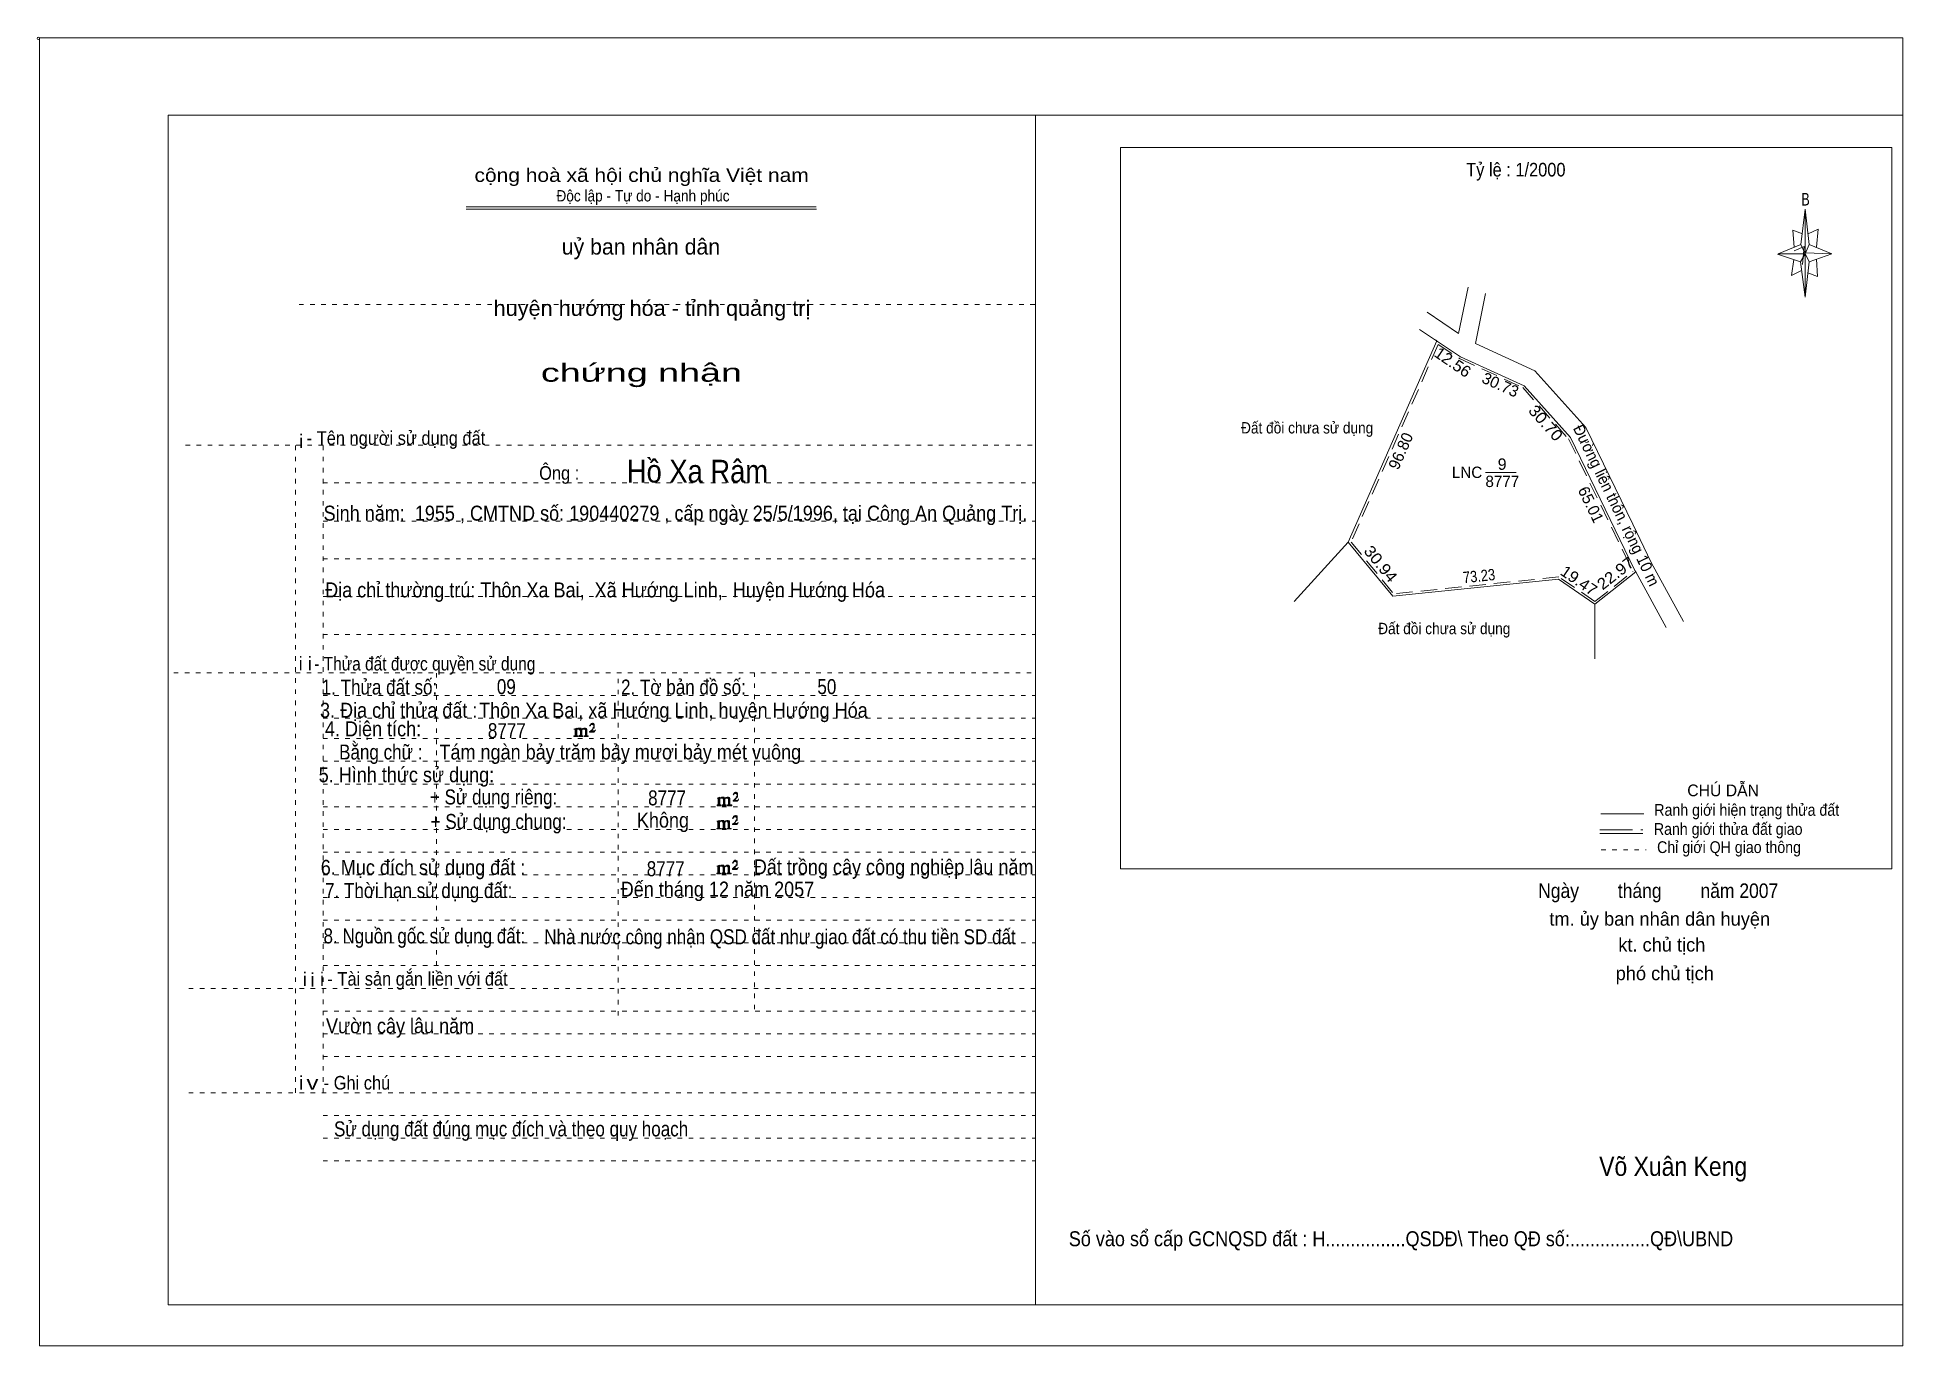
# Model space of a CAD drawing. Header units: centimetres. Extents: x -1.6 to 39.5, y -3.3 to 25.5.
import ezdxf
from ezdxf.enums import TextEntityAlignment as Align

# ---------------------------------------------------------------- set-up
doc = ezdxf.new("R2010")
doc.units = ezdxf.units.CM
doc.header["$LTSCALE"] = 0.12
for name, pattern in [('DOTTED', [1.5, 0.3, -1.2]), ('LONG_DASHED', [7.5, 6, -1.5]), ('MEDIUM_DASHED', [4.5, 3, -1.5])]:
    doc.linetypes.add(name, pattern=pattern)
for name, color, linetype, lineweight in [('1', 7, 'DOTTED', 13), ('10', 7, 'Continuous', 13), ('4', 7, 'Continuous', 13), ('5', 7, 'Continuous', 13), ('50', 7, 'Continuous', 13)]:
    doc.layers.add(name, color=color, linetype=linetype, lineweight=lineweight)

msp = doc.modelspace()

# ---------------------------------------------------------------- hatches: boundary and pattern name
at = {"layer": '50'}
for points in [[(10.27, 10.13), (10.27, 10.12), (10.27, 10.11), (10.25, 10.11), (10.24, 10.11), (10.24, 10.1), (10.33, 10.1), (10.33, 10.11), (10.32, 10.11), (10.31, 10.11), (10.31, 10.12), (10.31, 10.13), (10.31, 10.24), (10.31, 10.25), (10.32, 10.26), (10.34, 10.26), (10.35, 10.26), (10.36, 10.26), (10.37, 10.25), (10.39, 10.22), (10.39, 10.13), (10.37, 10.12), (10.37, 10.11), (10.36, 10.11), (10.35, 10.11), (10.35, 10.1), (10.44, 10.1), (10.44, 10.11), (10.43, 10.11), (10.42, 10.11), (10.42, 10.12), (10.42, 10.13), (10.42, 10.24), (10.44, 10.26), (10.45, 10.26), (10.46, 10.26), (10.49, 10.26), (10.49, 10.25), (10.5, 10.24), (10.5, 10.22), (10.5, 10.13), (10.5, 10.12), (10.49, 10.11), (10.49, 10.11), (10.47, 10.11), (10.47, 10.1), (10.56, 10.1), (10.56, 10.11), (10.55, 10.11), (10.54, 10.11), (10.53, 10.12), (10.53, 10.13), (10.53, 10.2), (10.53, 10.25), (10.53, 10.26), (10.52, 10.27), (10.5, 10.28), (10.47, 10.28), (10.46, 10.28), (10.44, 10.27), (10.41, 10.25), (10.41, 10.26), (10.4, 10.28), (10.39, 10.28), (10.37, 10.28), (10.35, 10.28), (10.34, 10.28), (10.32, 10.26), (10.31, 10.26), (10.31, 10.25), (10.31, 10.25), (10.31, 10.26), (10.31, 10.28), (10.24, 10.26), (10.24, 10.26), (10.25, 10.26), (10.27, 10.25), (10.27, 10.24), (10.27, 10.23)], [(10.69, 10.19), (10.72, 10.24), (10.72, 10.24), (10.71, 10.22), (10.69, 10.22), (10.68, 10.22), (10.63, 10.22), (10.66, 10.26), (10.67, 10.27), (10.69, 10.28), (10.69, 10.3), (10.69, 10.32), (10.69, 10.34), (10.69, 10.35), (10.69, 10.37), (10.68, 10.38), (10.67, 10.38), (10.66, 10.39), (10.65, 10.39), (10.63, 10.38), (10.63, 10.38), (10.62, 10.37), (10.61, 10.35), (10.59, 10.33), (10.61, 10.33), (10.61, 10.35), (10.62, 10.35), (10.63, 10.36), (10.65, 10.36), (10.66, 10.36), (10.67, 10.35), (10.68, 10.35), (10.68, 10.32), (10.68, 10.3), (10.66, 10.28), (10.66, 10.26), (10.65, 10.25), (10.59, 10.2), (10.59, 10.19)], [(13.42, 8.61), (13.42, 8.6), (13.42, 8.59), (13.41, 8.59), (13.4, 8.59), (13.4, 8.57), (13.48, 8.57), (13.48, 8.59), (13.47, 8.59), (13.46, 8.59), (13.46, 8.6), (13.46, 8.61), (13.46, 8.72), (13.46, 8.73), (13.47, 8.74), (13.5, 8.74), (13.51, 8.74), (13.52, 8.74), (13.53, 8.73), (13.54, 8.69), (13.54, 8.61), (13.53, 8.6), (13.53, 8.59), (13.52, 8.59), (13.51, 8.59), (13.51, 8.57), (13.6, 8.57), (13.6, 8.59), (13.58, 8.59), (13.57, 8.59), (13.57, 8.6), (13.57, 8.61), (13.57, 8.72), (13.6, 8.74), (13.61, 8.74), (13.62, 8.74), (13.64, 8.74), (13.64, 8.73), (13.65, 8.72), (13.65, 8.69), (13.65, 8.61), (13.65, 8.6), (13.64, 8.59), (13.64, 8.59), (13.63, 8.59), (13.63, 8.57), (13.72, 8.57), (13.72, 8.59), (13.7, 8.59), (13.69, 8.59), (13.68, 8.6), (13.68, 8.61), (13.68, 8.68), (13.68, 8.73), (13.68, 8.74), (13.67, 8.75), (13.65, 8.76), (13.63, 8.76), (13.62, 8.76), (13.6, 8.75), (13.56, 8.73), (13.56, 8.74), (13.55, 8.76), (13.54, 8.76), (13.53, 8.76), (13.51, 8.76), (13.5, 8.76), (13.47, 8.74), (13.46, 8.74), (13.46, 8.73), (13.46, 8.73), (13.46, 8.74), (13.46, 8.76), (13.4, 8.74), (13.4, 8.74), (13.41, 8.74), (13.42, 8.73), (13.42, 8.72), (13.42, 8.71)], [(13.85, 8.67), (13.87, 8.72), (13.87, 8.72), (13.86, 8.69), (13.85, 8.69), (13.84, 8.69), (13.78, 8.69), (13.82, 8.74), (13.83, 8.75), (13.85, 8.76), (13.85, 8.78), (13.85, 8.79), (13.85, 8.82), (13.85, 8.83), (13.85, 8.85), (13.84, 8.86), (13.83, 8.86), (13.82, 8.87), (13.8, 8.87), (13.78, 8.86), (13.78, 8.86), (13.77, 8.85), (13.76, 8.83), (13.75, 8.81), (13.76, 8.81), (13.76, 8.83), (13.77, 8.83), (13.78, 8.84), (13.8, 8.84), (13.82, 8.84), (13.83, 8.83), (13.84, 8.83), (13.84, 8.79), (13.84, 8.78), (13.82, 8.76), (13.82, 8.74), (13.8, 8.73), (13.75, 8.68), (13.75, 8.67)], [(13.41, 8.09), (13.41, 8.08), (13.41, 8.07), (13.4, 8.07), (13.39, 8.07), (13.39, 8.06), (13.48, 8.06), (13.48, 8.07), (13.47, 8.07), (13.45, 8.07), (13.45, 8.08), (13.45, 8.09), (13.45, 8.2), (13.45, 8.21), (13.47, 8.23), (13.49, 8.23), (13.5, 8.23), (13.51, 8.23), (13.52, 8.21), (13.53, 8.18), (13.53, 8.09), (13.52, 8.08), (13.52, 8.07), (13.51, 8.07), (13.5, 8.07), (13.5, 8.06), (13.59, 8.06), (13.59, 8.07), (13.58, 8.07), (13.57, 8.07), (13.57, 8.08), (13.57, 8.09), (13.57, 8.2), (13.59, 8.23), (13.6, 8.23), (13.61, 8.23), (13.63, 8.23), (13.63, 8.21), (13.64, 8.2), (13.64, 8.18), (13.64, 8.09), (13.64, 8.08), (13.63, 8.07), (13.63, 8.07), (13.62, 8.07), (13.62, 8.06), (13.71, 8.06), (13.71, 8.07), (13.7, 8.07), (13.69, 8.07), (13.67, 8.08), (13.67, 8.09), (13.67, 8.17), (13.67, 8.21), (13.67, 8.23), (13.66, 8.24), (13.64, 8.25), (13.62, 8.25), (13.61, 8.25), (13.59, 8.24), (13.55, 8.21), (13.55, 8.23), (13.54, 8.25), (13.53, 8.25), (13.52, 8.25), (13.5, 8.25), (13.49, 8.25), (13.47, 8.23), (13.45, 8.23), (13.45, 8.21), (13.45, 8.21), (13.45, 8.23), (13.45, 8.25), (13.39, 8.23), (13.39, 8.23), (13.4, 8.23), (13.41, 8.21), (13.41, 8.2), (13.41, 8.19)], [(13.84, 8.16), (13.86, 8.2), (13.86, 8.2), (13.85, 8.18), (13.84, 8.18), (13.83, 8.18), (13.77, 8.18), (13.81, 8.23), (13.82, 8.24), (13.84, 8.25), (13.84, 8.27), (13.84, 8.28), (13.84, 8.3), (13.84, 8.31), (13.84, 8.34), (13.83, 8.35), (13.82, 8.35), (13.81, 8.36), (13.8, 8.36), (13.77, 8.35), (13.77, 8.35), (13.76, 8.34), (13.75, 8.31), (13.74, 8.29), (13.75, 8.29), (13.75, 8.31), (13.76, 8.31), (13.77, 8.33), (13.8, 8.33), (13.81, 8.33), (13.82, 8.31), (13.83, 8.31), (13.83, 8.28), (13.83, 8.27), (13.81, 8.25), (13.81, 8.23), (13.8, 8.21), (13.74, 8.17), (13.74, 8.16)], [(13.41, 7.11), (13.41, 7.1), (13.41, 7.09), (13.4, 7.09), (13.39, 7.09), (13.39, 7.07), (13.47, 7.07), (13.47, 7.09), (13.46, 7.09), (13.45, 7.09), (13.45, 7.1), (13.45, 7.11), (13.45, 7.22), (13.45, 7.23), (13.46, 7.24), (13.49, 7.24), (13.5, 7.24), (13.51, 7.24), (13.52, 7.23), (13.53, 7.19), (13.53, 7.11), (13.52, 7.1), (13.52, 7.09), (13.51, 7.09), (13.5, 7.09), (13.5, 7.07), (13.59, 7.07), (13.59, 7.09), (13.57, 7.09), (13.56, 7.09), (13.56, 7.1), (13.56, 7.11), (13.56, 7.22), (13.59, 7.24), (13.6, 7.24), (13.61, 7.24), (13.63, 7.24), (13.63, 7.23), (13.64, 7.22), (13.64, 7.19), (13.64, 7.11), (13.64, 7.1), (13.63, 7.09), (13.63, 7.09), (13.62, 7.09), (13.62, 7.07), (13.71, 7.07), (13.71, 7.09), (13.69, 7.09), (13.68, 7.09), (13.67, 7.1), (13.67, 7.11), (13.67, 7.18), (13.67, 7.23), (13.67, 7.24), (13.66, 7.25), (13.64, 7.26), (13.62, 7.26), (13.61, 7.26), (13.59, 7.25), (13.55, 7.23), (13.55, 7.24), (13.54, 7.26), (13.53, 7.26), (13.52, 7.26), (13.5, 7.26), (13.49, 7.26), (13.46, 7.24), (13.45, 7.24), (13.45, 7.23), (13.45, 7.23), (13.45, 7.24), (13.45, 7.26), (13.39, 7.24), (13.39, 7.24), (13.4, 7.24), (13.41, 7.23), (13.41, 7.22), (13.41, 7.21)], [(13.84, 7.17), (13.86, 7.22), (13.86, 7.22), (13.85, 7.19), (13.84, 7.19), (13.83, 7.19), (13.77, 7.19), (13.81, 7.24), (13.82, 7.25), (13.84, 7.26), (13.84, 7.28), (13.84, 7.29), (13.84, 7.32), (13.84, 7.33), (13.84, 7.35), (13.83, 7.36), (13.82, 7.36), (13.81, 7.37), (13.79, 7.37), (13.77, 7.36), (13.77, 7.36), (13.76, 7.35), (13.75, 7.33), (13.74, 7.31), (13.75, 7.31), (13.75, 7.33), (13.76, 7.33), (13.77, 7.34), (13.79, 7.34), (13.81, 7.34), (13.82, 7.33), (13.83, 7.33), (13.83, 7.29), (13.83, 7.28), (13.81, 7.26), (13.81, 7.24), (13.79, 7.23), (13.74, 7.18), (13.74, 7.17)]]:
    msp.add_hatch(color=256, dxfattribs=at).paths.add_polyline_path(points)

# ---------------------------------------------------------------- linework, layer by layer
at = {"layer": '1', "linetype": 'Continuous'}
for p, q in [((1.31, -2.42), (1.31, 23.78)), ((1.31, 23.78), (39.51, 23.78)), ((20.41, -2.42), (20.41, 23.78)), ((39.51, -2.42), (39.51, 23.78)), ((7.87, 21.76), (15.58, 21.76)), ((7.87, 21.71), (15.59, 21.71)), ((37.26, 20.55), (36.75, 20.72)), ((1.31, -2.42), (39.51, -2.42))]:
    msp.add_line(p, q, dxfattribs=at)
at = {"layer": '1'}
for p, q in [((4.19, 19.61), (20.41, 19.61)), ((1.69, 16.51), (20.41, 16.51)), ((4.11, 2.25), (4.11, 16.51)), ((4.72, 2.25), (4.72, 16.51)), ((4.72, 15.68), (20.41, 15.68)), ((4.72, 14.84), (20.41, 14.84)), ((4.72, 14.01), (20.41, 14.01)), ((4.72, 13.18), (20.41, 13.18)), ((4.72, 12.34), (20.41, 12.34)), ((1.43, 11.5), (20.41, 11.5)), ((7.22, 5.05), (7.22, 11.5)), ((11.22, 3.95), (11.22, 11.5)), ((14.22, 4.09), (14.22, 11.5)), ((4.72, 11), (20.41, 11)), ((4.72, 10.5), (20.41, 10.5)), ((4.72, 10.05), (20.41, 10.05)), ((4.72, 9.55), (20.41, 9.55)), ((4.72, 9.05), (20.41, 9.05)), ((4.72, 8.55), (20.41, 8.55)), ((4.72, 8.05), (20.41, 8.05)), ((4.72, 7.55), (20.41, 7.55)), ((4.72, 7.05), (20.41, 7.05)), ((4.72, 6.55), (20.41, 6.55)), ((4.72, 6.05), (20.41, 6.05)), ((4.72, 5.55), (20.41, 5.55)), ((4.72, 5.05), (20.41, 5.05)), ((1.76, 4.55), (20.41, 4.55)), ((4.72, 4.05), (20.41, 4.05)), ((4.72, 3.55), (20.41, 3.55)), ((4.72, 3.05), (20.41, 3.05)), ((1.76, 2.25), (20.41, 2.25)), ((4.72, 1.75), (20.41, 1.75)), ((4.72, 1.25), (20.41, 1.25)), ((4.72, 0.75), (20.41, 0.75))]:
    msp.add_line(p, q, dxfattribs=at)
at = {"layer": '1', "linetype": 'Continuous'}
msp.add_lwpolyline([(-1.53, -3.32), (39.51, -3.32), (39.51, 25.48), (-1.53, 25.48)], close=True, dxfattribs=at)
msp.add_lwpolyline([(37.27, 20.35), (37.06, 20.25), (37.11, 20.6)], dxfattribs=at)
at = {"layer": '10'}
for p, q in [((29.94, 19.99), (29.73, 18.97)), ((29.04, 19.44), (29.73, 18.97)), ((29.25, 18.81), (29.22, 18.83)), ((33.57, 14.77), (32.53, 16.9)), ((30.32, 15.91), (31, 15.91)), ((27.3, 14.38), (26.11, 13.07)), ((32.73, 13.01), (33.63, 13.72)), ((33.63, 13.72), (33.61, 13.75)), ((34.3, 12.5), (33.63, 13.72)), ((32.73, 13.01), (32.73, 11.81))]:
    msp.add_line(p, q, dxfattribs=at)
at = {"layer": '10', "linetype": 'MEDIUM_DASHED'}
for p, q in [((29.28, 18.73), (27.36, 14.38)), ((27.36, 14.38), (28.3, 13.24)), ((32.73, 13.07), (33.57, 13.73))]:
    msp.add_line(p, q, dxfattribs=at)
at = {"layer": '10'}
for points in [[(30.32, 19.85), (30.1, 18.75), (31.41, 18.15), (32.53, 16.9)], [(28.87, 19.06), (29.77, 18.46), (31.17, 17.82), (32.19, 16.68), (33.61, 13.75)], [(29.25, 18.81), (27.3, 14.38), (28.28, 13.19)], [(33.57, 14.77), (33.97, 13.93), (34.68, 12.63)], [(32.73, 13.01), (31.93, 13.56), (28.28, 13.19)]]:
    msp.add_lwpolyline(points, dxfattribs=at)
at = {"layer": '10', "linetype": 'MEDIUM_DASHED'}
for points in [[(29.28, 18.73), (29.75, 18.42), (31.14, 17.78), (32.15, 16.65), (33.57, 13.73)], [(32.73, 13.07), (31.94, 13.61), (28.3, 13.24)]]:
    msp.add_lwpolyline(points, dxfattribs=at)
at = {"layer": '4'}
for p, q in [((32.86, 8.39), (33.81, 8.39)), ((32.84, 7.96), (33.79, 7.96))]:
    msp.add_line(p, q, dxfattribs=at)
at = {"layer": '4', "linetype": 'LONG_DASHED'}
msp.add_line((32.84, 8.04), (33.79, 8.04), dxfattribs=at)
at = {"layer": '4', "linetype": 'DOTTED'}
msp.add_line((32.87, 7.6), (33.86, 7.6), dxfattribs=at)
at = {"layer": '4'}
msp.add_lwpolyline([(22.28, 23.07), (39.27, 23.07), (39.27, 7.18), (22.28, 7.18)], close=True, dxfattribs=at)
msp.add_circle((-1.55, 25.47), 0.025, dxfattribs=at)
at = {"layer": '5'}
for p, q in [((37.27, 20.93), (37.36, 21.71)), ((37.45, 20.55), (37.36, 19.77)), ((37.45, 20.93), (37.95, 20.73)), ((37.61, 20.61), (37.63, 20.23)), ((37.63, 20.23), (37.42, 20.31))]:
    msp.add_line(p, q, dxfattribs=at)
for points in [[(37.36, 21.71), (37.45, 20.93), (37.36, 20.73)], [(37.36, 20.73), (36.77, 20.73), (37.27, 20.93), (37.45, 20.55), (37.95, 20.73), (37.36, 20.75)], [(37.36, 20.73), (37.36, 19.77), (37.26, 20.55)]]:
    msp.add_lwpolyline(points, close=True, dxfattribs=at)
for points in [[(37.3, 21.17), (37.09, 21.25), (37.12, 20.87)], [(37.43, 21.17), (37.65, 21.27), (37.61, 20.87)], [(37.36, 20.73), (37.27, 20.93), (36.77, 20.73)], [(37.12, 20.79), (37.34, 20.89), (37.3, 20.49)], [(37.36, 20.73), (37.45, 20.55), (37.95, 20.73)]]:
    msp.add_lwpolyline(points, dxfattribs=at)
at = {"layer": '50'}
for points in [[(10.27, 10.13), (10.27, 10.12), (10.27, 10.11), (10.25, 10.11), (10.24, 10.11), (10.24, 10.1), (10.33, 10.1), (10.33, 10.11), (10.32, 10.11), (10.31, 10.11), (10.31, 10.12), (10.31, 10.13), (10.31, 10.24), (10.31, 10.25), (10.32, 10.26), (10.34, 10.26), (10.35, 10.26), (10.36, 10.26), (10.37, 10.25), (10.39, 10.22), (10.39, 10.13), (10.37, 10.12), (10.37, 10.11), (10.36, 10.11), (10.35, 10.11), (10.35, 10.1), (10.44, 10.1), (10.44, 10.11), (10.43, 10.11), (10.42, 10.11), (10.42, 10.12), (10.42, 10.13), (10.42, 10.24), (10.44, 10.26), (10.45, 10.26), (10.46, 10.26), (10.49, 10.26), (10.49, 10.25), (10.5, 10.24), (10.5, 10.22), (10.5, 10.13), (10.5, 10.12), (10.49, 10.11), (10.49, 10.11), (10.47, 10.11), (10.47, 10.1), (10.56, 10.1), (10.56, 10.11), (10.55, 10.11), (10.54, 10.11), (10.53, 10.12), (10.53, 10.13), (10.53, 10.2), (10.53, 10.25), (10.53, 10.26), (10.52, 10.27), (10.5, 10.28), (10.47, 10.28), (10.46, 10.28), (10.44, 10.27), (10.41, 10.25), (10.41, 10.26), (10.4, 10.28), (10.39, 10.28), (10.37, 10.28), (10.35, 10.28), (10.34, 10.28), (10.32, 10.26), (10.31, 10.26), (10.31, 10.25), (10.31, 10.25), (10.31, 10.26), (10.31, 10.28), (10.24, 10.26), (10.24, 10.26), (10.25, 10.26), (10.27, 10.25), (10.27, 10.24), (10.27, 10.23)], [(10.69, 10.19), (10.72, 10.24), (10.72, 10.24), (10.71, 10.22), (10.69, 10.22), (10.68, 10.22), (10.63, 10.22), (10.66, 10.26), (10.67, 10.27), (10.69, 10.28), (10.69, 10.3), (10.69, 10.32), (10.69, 10.34), (10.69, 10.35), (10.69, 10.37), (10.68, 10.38), (10.67, 10.38), (10.66, 10.39), (10.65, 10.39), (10.63, 10.38), (10.63, 10.38), (10.62, 10.37), (10.61, 10.35), (10.59, 10.33), (10.61, 10.33), (10.61, 10.35), (10.62, 10.35), (10.63, 10.36), (10.65, 10.36), (10.66, 10.36), (10.67, 10.35), (10.68, 10.35), (10.68, 10.32), (10.68, 10.3), (10.66, 10.28), (10.66, 10.26), (10.65, 10.25), (10.59, 10.2), (10.59, 10.19)], [(13.42, 8.61), (13.42, 8.6), (13.42, 8.59), (13.41, 8.59), (13.4, 8.59), (13.4, 8.57), (13.48, 8.57), (13.48, 8.59), (13.47, 8.59), (13.46, 8.59), (13.46, 8.6), (13.46, 8.61), (13.46, 8.72), (13.46, 8.73), (13.47, 8.74), (13.5, 8.74), (13.51, 8.74), (13.52, 8.74), (13.53, 8.73), (13.54, 8.69), (13.54, 8.61), (13.53, 8.6), (13.53, 8.59), (13.52, 8.59), (13.51, 8.59), (13.51, 8.57), (13.6, 8.57), (13.6, 8.59), (13.58, 8.59), (13.57, 8.59), (13.57, 8.6), (13.57, 8.61), (13.57, 8.72), (13.6, 8.74), (13.61, 8.74), (13.62, 8.74), (13.64, 8.74), (13.64, 8.73), (13.65, 8.72), (13.65, 8.69), (13.65, 8.61), (13.65, 8.6), (13.64, 8.59), (13.64, 8.59), (13.63, 8.59), (13.63, 8.57), (13.72, 8.57), (13.72, 8.59), (13.7, 8.59), (13.69, 8.59), (13.68, 8.6), (13.68, 8.61), (13.68, 8.68), (13.68, 8.73), (13.68, 8.74), (13.67, 8.75), (13.65, 8.76), (13.63, 8.76), (13.62, 8.76), (13.6, 8.75), (13.56, 8.73), (13.56, 8.74), (13.55, 8.76), (13.54, 8.76), (13.53, 8.76), (13.51, 8.76), (13.5, 8.76), (13.47, 8.74), (13.46, 8.74), (13.46, 8.73), (13.46, 8.73), (13.46, 8.74), (13.46, 8.76), (13.4, 8.74), (13.4, 8.74), (13.41, 8.74), (13.42, 8.73), (13.42, 8.72), (13.42, 8.71)], [(13.85, 8.67), (13.87, 8.72), (13.87, 8.72), (13.86, 8.69), (13.85, 8.69), (13.84, 8.69), (13.78, 8.69), (13.82, 8.74), (13.83, 8.75), (13.85, 8.76), (13.85, 8.78), (13.85, 8.79), (13.85, 8.82), (13.85, 8.83), (13.85, 8.85), (13.84, 8.86), (13.83, 8.86), (13.82, 8.87), (13.8, 8.87), (13.78, 8.86), (13.78, 8.86), (13.77, 8.85), (13.76, 8.83), (13.75, 8.81), (13.76, 8.81), (13.76, 8.83), (13.77, 8.83), (13.78, 8.84), (13.8, 8.84), (13.82, 8.84), (13.83, 8.83), (13.84, 8.83), (13.84, 8.79), (13.84, 8.78), (13.82, 8.76), (13.82, 8.74), (13.8, 8.73), (13.75, 8.68), (13.75, 8.67)], [(13.41, 8.09), (13.41, 8.08), (13.41, 8.07), (13.4, 8.07), (13.39, 8.07), (13.39, 8.06), (13.48, 8.06), (13.48, 8.07), (13.47, 8.07), (13.45, 8.07), (13.45, 8.08), (13.45, 8.09), (13.45, 8.2), (13.45, 8.21), (13.47, 8.23), (13.49, 8.23), (13.5, 8.23), (13.51, 8.23), (13.52, 8.21), (13.53, 8.18), (13.53, 8.09), (13.52, 8.08), (13.52, 8.07), (13.51, 8.07), (13.5, 8.07), (13.5, 8.06), (13.59, 8.06), (13.59, 8.07), (13.58, 8.07), (13.57, 8.07), (13.57, 8.08), (13.57, 8.09), (13.57, 8.2), (13.59, 8.23), (13.6, 8.23), (13.61, 8.23), (13.63, 8.23), (13.63, 8.21), (13.64, 8.2), (13.64, 8.18), (13.64, 8.09), (13.64, 8.08), (13.63, 8.07), (13.63, 8.07), (13.62, 8.07), (13.62, 8.06), (13.71, 8.06), (13.71, 8.07), (13.7, 8.07), (13.69, 8.07), (13.67, 8.08), (13.67, 8.09), (13.67, 8.17), (13.67, 8.21), (13.67, 8.23), (13.66, 8.24), (13.64, 8.25), (13.62, 8.25), (13.61, 8.25), (13.59, 8.24), (13.55, 8.21), (13.55, 8.23), (13.54, 8.25), (13.53, 8.25), (13.52, 8.25), (13.5, 8.25), (13.49, 8.25), (13.47, 8.23), (13.45, 8.23), (13.45, 8.21), (13.45, 8.21), (13.45, 8.23), (13.45, 8.25), (13.39, 8.23), (13.39, 8.23), (13.4, 8.23), (13.41, 8.21), (13.41, 8.2), (13.41, 8.19)], [(13.84, 8.16), (13.86, 8.2), (13.86, 8.2), (13.85, 8.18), (13.84, 8.18), (13.83, 8.18), (13.77, 8.18), (13.81, 8.23), (13.82, 8.24), (13.84, 8.25), (13.84, 8.27), (13.84, 8.28), (13.84, 8.3), (13.84, 8.31), (13.84, 8.34), (13.83, 8.35), (13.82, 8.35), (13.81, 8.36), (13.8, 8.36), (13.77, 8.35), (13.77, 8.35), (13.76, 8.34), (13.75, 8.31), (13.74, 8.29), (13.75, 8.29), (13.75, 8.31), (13.76, 8.31), (13.77, 8.33), (13.8, 8.33), (13.81, 8.33), (13.82, 8.31), (13.83, 8.31), (13.83, 8.28), (13.83, 8.27), (13.81, 8.25), (13.81, 8.23), (13.8, 8.21), (13.74, 8.17), (13.74, 8.16)], [(13.41, 7.11), (13.41, 7.1), (13.41, 7.09), (13.4, 7.09), (13.39, 7.09), (13.39, 7.07), (13.47, 7.07), (13.47, 7.09), (13.46, 7.09), (13.45, 7.09), (13.45, 7.1), (13.45, 7.11), (13.45, 7.22), (13.45, 7.23), (13.46, 7.24), (13.49, 7.24), (13.5, 7.24), (13.51, 7.24), (13.52, 7.23), (13.53, 7.19), (13.53, 7.11), (13.52, 7.1), (13.52, 7.09), (13.51, 7.09), (13.5, 7.09), (13.5, 7.07), (13.59, 7.07), (13.59, 7.09), (13.57, 7.09), (13.56, 7.09), (13.56, 7.1), (13.56, 7.11), (13.56, 7.22), (13.59, 7.24), (13.6, 7.24), (13.61, 7.24), (13.63, 7.24), (13.63, 7.23), (13.64, 7.22), (13.64, 7.19), (13.64, 7.11), (13.64, 7.1), (13.63, 7.09), (13.63, 7.09), (13.62, 7.09), (13.62, 7.07), (13.71, 7.07), (13.71, 7.09), (13.69, 7.09), (13.68, 7.09), (13.67, 7.1), (13.67, 7.11), (13.67, 7.18), (13.67, 7.23), (13.67, 7.24), (13.66, 7.25), (13.64, 7.26), (13.62, 7.26), (13.61, 7.26), (13.59, 7.25), (13.55, 7.23), (13.55, 7.24), (13.54, 7.26), (13.53, 7.26), (13.52, 7.26), (13.5, 7.26), (13.49, 7.26), (13.46, 7.24), (13.45, 7.24), (13.45, 7.23), (13.45, 7.23), (13.45, 7.24), (13.45, 7.26), (13.39, 7.24), (13.39, 7.24), (13.4, 7.24), (13.41, 7.23), (13.41, 7.22), (13.41, 7.21)], [(13.84, 7.17), (13.86, 7.22), (13.86, 7.22), (13.85, 7.19), (13.84, 7.19), (13.83, 7.19), (13.77, 7.19), (13.81, 7.24), (13.82, 7.25), (13.84, 7.26), (13.84, 7.28), (13.84, 7.29), (13.84, 7.32), (13.84, 7.33), (13.84, 7.35), (13.83, 7.36), (13.82, 7.36), (13.81, 7.37), (13.79, 7.37), (13.77, 7.36), (13.77, 7.36), (13.76, 7.35), (13.75, 7.33), (13.74, 7.31), (13.75, 7.31), (13.75, 7.33), (13.76, 7.33), (13.77, 7.34), (13.79, 7.34), (13.81, 7.34), (13.82, 7.33), (13.83, 7.33), (13.83, 7.29), (13.83, 7.28), (13.81, 7.26), (13.81, 7.24), (13.79, 7.23), (13.74, 7.18), (13.74, 7.17)]]:
    msp.add_lwpolyline(points, close=True, dxfattribs=at)

# ---------------------------------------------------------------- texts
at = {"layer": '1'}
for s, height, width, p in [('cộng hoà xã hội chủ nghĩa Việt nam', 0.3, 1.15, (11.735, 22.31)), ('Độc lập - Tự do - Hạnh phúc', 0.25, 0.9, (11.765, 21.88)), ('chứng nhận', 0.4, 1.55, (11.73, 17.91)), ('- Tên người sử dụng đất', 0.3, 0.9, (6.325, 16.52)), ('- Thửa đất được quyền sử dụng', 0.3, 0.85, (6.96, 11.55)), ('- Tài sản gắn liền với đất ', 0.3, 0.9, (6.85, 4.61)), ('v', 0.3, 1.3, (4.485, 2.32)), ('- Ghi chú', 0.3, 0.9, (5.465, 2.32))]:
    msp.add_text(s, height=height, dxfattribs=dict(at, width=width)).set_placement(p, align=Align.CENTER)
for s, height, p in [('uỷ ban nhân dân', 0.35, (11.72, 20.71)), ('i', 0.3, (4.235, 16.45)), ('i', 0.3, (4.225, 11.55)), ('i', 0.3, (4.425, 11.55)), ('i', 0.3, (4.315, 4.6)), ('i', 0.3, (4.485, 4.59)), ('i', 0.3, (4.695, 4.6)), ('i', 0.3, (4.235, 2.32))]:
    msp.add_text(s, height=height, dxfattribs=at).set_placement(p, align=Align.CENTER)
at = {"layer": '10', "width": 0.9}
for s, height, p in [('Tỷ lệ : 1/2000', 0.3, (30.99, 22.43)), ('Đất đồi chưa sử dụng ', 0.25, (26.435, 16.77)), ('Hồ Xa Râm', 0.5, (12.965, 15.69)), ('Đất đồi chưa sử dụng ', 0.25, (29.455, 12.35)), ('Võ Xuân Keng', 0.42, (34.455, 0.42))]:
    msp.add_text(s, height=height, dxfattribs=at).set_placement(p, align=Align.CENTER)
at = {"layer": '10'}
for s, rotation, width, p in [('12.56', 325.475, 1.05, (29.529, 18.236)), ('30.70', 311.765, 1.1, (31.554, 16.918)), ('Đường liên thôn, rộng 10 m ', 295.857, 0.95, (33.111, 15.095)), ('30.94', 309.334, 1.1, (27.916, 13.819)), ('22.97', 38.033, 1.1, (33.263, 13.594)), ('73.23', 5.925, 0.85, (30.192, 13.508)), ('19.47', 325.485, 1.05, (32.309, 13.426))]:
    msp.add_text(s, height=0.25, rotation=rotation, dxfattribs=dict(at, width=width)).set_placement(p, align=Align.CENTER)
for s, rotation, p in [('30.73', 335.712, (30.599, 17.729)), ('96.80', 66.229, (28.569, 16.335)), ('65.01', 295.875, (32.53, 15.15))]:
    msp.add_text(s, height=0.25, rotation=rotation, dxfattribs=at).set_placement(p, align=Align.CENTER)
msp.add_text('LNC', height=0.25, dxfattribs=at).set_placement((30.25, 15.79), align=Align.RIGHT)
at = {"layer": '10', "width": 1.05}
msp.add_text('9', height=0.25, dxfattribs=at).set_placement((30.59, 15.97))
at = {"layer": '10'}
msp.add_text('8777', height=0.25, dxfattribs=at).set_placement((30.32, 15.59))
at = {"layer": '4'}
msp.add_text('CHÚ DẪN', height=0.2591, dxfattribs=at).set_placement((35.555, 8.78), align=Align.CENTER)
at = {"layer": '4', "width": 0.9}
for s, p in [('Ranh giới hiện trạng thửa đất', (36.075, 8.35)), ('Ranh giới thửa đất giao ', (35.71, 7.93)), ('Chỉ giới QH giao thông', (35.685, 7.53))]:
    msp.add_text(s, height=0.2591, dxfattribs=at).set_placement(p, align=Align.CENTER)
at = {"layer": '5', "width": 0.75}
msp.add_text('B', height=0.276, dxfattribs=at).set_placement((37.37, 21.79), align=Align.CENTER)
at = {"layer": '50'}
for s, height, width, p in [('  huyện hướng hóa - tỉnh quảng trị', 0.34, 1.05, (11.83, 19.36)), ('Ông :', 0.3, 0.9, (9.92, 15.75)), ('Sinh năm:  1955 , CMTND số: 190440279 , cấp ngày 25/5/1996, tại Công An Quảng Trị.', 0.33, 0.9, (12.48, 14.85)), ('Địa chỉ thường trú: Thôn Xa Bai,  Xã Hướng Linh,  Huyện Hướng Hóa', 0.33, 0.9, (10.93, 13.16)), ('1. Thửa đất số:  ', 0.33, 0.85, (6.065, 11.02)), ('09', 0.33, 0.85, (8.755, 11.03)), ('2. Tờ bản đồ số:  ', 0.33, 0.85, (12.76, 11.02)), ('50', 0.33, 0.85, (15.815, 11.03)), ('3. Địa chỉ thửa đất : ', 0.33, 0.9, (6.44, 10.51)), ('Thôn Xa Bai, xã Hướng Linh, huyện Hướng Hóa', 0.33, 0.9, (12.435, 10.51)), ('4. Diện tích: ', 0.33, 0.9, (5.875, 10.1)), ('8777', 0.33, 0.85, (8.765, 10.06)), ('Bằng chữ :', 0.33, 0.85, (5.99, 9.59)), ('Tám ngàn bảy trăm bảy mươi bảy mét vuông', 0.33, 0.9, (11.265, 9.59)), ('5. Hình thức sử dụng:', 0.33, 0.9, (6.555, 9.09)), ('+ Sử dụng riêng:', 0.33, 0.85, (8.475, 8.6)), ('8777', 0.33, 0.85, (12.295, 8.58)), ('+ Sử dụng chung:', 0.33, 0.85, (8.585, 8.06)), ('Không', 0.33, 0.9, (12.205, 8.09)), ('6. Mục đích sử dụng đất :', 0.33, 0.9, (6.92, 7.05)), ('Đất trồng cây công nghiệp lâu năm', 0.33, 0.9, (17.285, 7.06)), ('8777', 0.33, 0.85, (12.265, 7.02)), ('7. Thời hạn sử dụng đất:', 0.33, 0.85, (6.825, 6.54)), ('Đến tháng 12 năm 2057', 0.33, 0.9, (13.405, 6.57)), ('Ngày        tháng        năm 2007', 0.32, 0.9, (34.125, 6.54)), ('8. Nguồn gốc sử dụng đất:', 0.33, 0.85, (6.95, 5.54)), ('Nhà nước công nhận QSD đất như giao đất có thu tiền SD đất ', 0.33, 0.85, (14.835, 5.52)), ('Vườn cây lâu năm', 0.33, 0.9, (6.415, 3.56)), ('Sử dụng đất đúng mục đích và theo quy hoạch', 0.33, 0.85, (8.86, 1.29)), ('Số vào sổ cấp GCNQSD đất : H................QSDĐ\\ Theo QĐ số:................QĐ\\UBND', 0.33, 0.9, (28.46, -1.13))]:
    msp.add_text(s, height=height, dxfattribs=dict(at, width=width)).set_placement(p, align=Align.CENTER)
for s, p in [('tm. ủy ban nhân dân huyện ', (34.215, 5.93)), ('kt. chủ tịch', (34.205, 5.36)), ('phó chủ tịch', (34.27, 4.73))]:
    msp.add_text(s, height=0.3, dxfattribs=at).set_placement(p, align=Align.CENTER)

doc.saveas('drawing.dxf')
